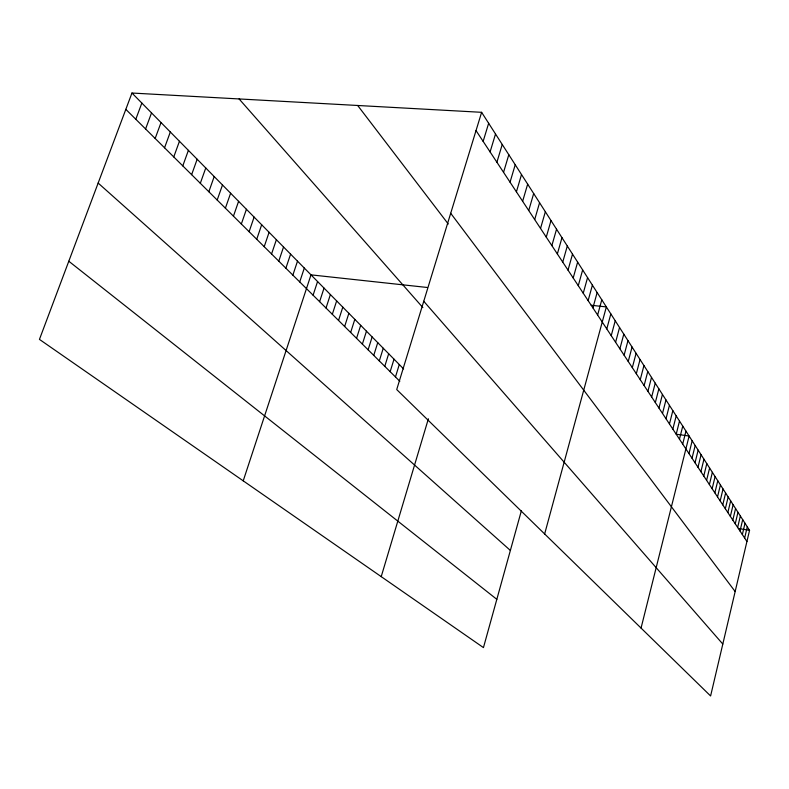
<?xml version="1.0" encoding="UTF-8"?>
<svg xmlns="http://www.w3.org/2000/svg" width="789" height="789" viewBox="0 0 789 789"><rect width="100%" height="100%" fill="white"/><g stroke="black" fill="none" stroke-linecap="round" stroke-linejoin="round"><path stroke-width="1.18" d="M481.625 112.314L749.55 530.336L710.603 695.967L396.719 389.559L481.625 112.314L131.96 93.033L39.45 339.388L483.45 647.601L521.371 510.759M740.013 531.007L742.696 519.645M742.35 534.548L745.013 523.255M744.648 538.039L747.291 526.825M732.813 520.089L735.575 508.53M735.249 523.778L737.981 512.288M737.646 527.417L740.358 515.996M725.328 508.727L728.158 496.962M727.852 512.564L730.663 500.867M730.358 516.351L733.139 504.723M717.526 496.892L720.426 484.9M720.16 500.897L723.04 488.973M722.763 504.842L725.614 492.997M709.39 484.554L712.368 472.335M712.142 488.726L715.1 476.586M714.854 492.839L717.783 480.777M703.768 476.023L706.806 463.656M706.599 480.323L709.607 468.025M695.03 462.768L698.157 450.144M697.979 467.256L701.086 454.711M700.898 471.674L703.966 459.218M688.975 453.596L692.17 440.814M692.022 458.212L695.188 445.519M682.702 444.079L685.957 431.119M641.053 628.074L689.113 436.031L676.212 434.206L679.507 421.05M679.467 439.167L682.751 426.119M669.457 423.979L672.839 410.655M672.839 429.127L676.203 415.892M662.504 413.446L665.965 399.934M666.005 418.752L669.437 405.339M655.334 402.558L658.864 388.849M658.953 408.041L662.444 394.441M647.917 391.314L651.527 377.408M651.655 396.985L655.235 383.178M640.254 379.677L643.942 365.563M644.12 385.545L647.769 371.54M632.314 367.644L636.092 353.324M636.319 373.72L640.057 359.498M628.241 361.47L632.068 347.042M619.888 348.797L623.803 334.142M624.099 355.188L627.975 340.641M615.598 342.288L619.552 327.514M606.78 328.905L610.834 313.904M611.228 335.66L615.233 320.768M544.647 533.966L606.356 306.911L591.217 305.274M592.924 307.897L597.135 292.541M597.628 315.028L601.79 299.79M588.13 300.629L592.401 285.145M578.278 285.677L582.647 269.937M583.249 293.222L587.568 277.61M573.199 277.975L577.637 262.106M568.021 270.124L572.518 254.127M562.744 262.116L567.301 245.981M551.866 245.616L556.551 229.204M557.359 253.95L561.975 237.676M546.264 237.114L551.008 220.565M540.534 228.435L545.357 211.738M534.695 219.569L539.577 202.734M528.729 210.525L533.68 193.532M522.634 201.284L527.663 184.143M516.41 191.835L521.509 174.537M510.049 182.19L515.227 164.733M381.215 576.641L428.388 418.772M503.55 172.327L508.806 154.713M496.902 162.238L502.238 144.466M490.097 151.932L495.522 133.992M483.144 141.379L488.657 123.271M395.467 376.945L399.283 364.528M390.161 371.678L394.017 359.182M384.776 366.333L388.671 353.748M373.749 355.395L377.734 342.643M379.312 360.908L383.247 348.245M368.108 349.793L372.142 336.962M362.378 344.112L366.461 331.183M350.651 332.465L354.813 319.367M356.559 338.333L360.681 325.324M344.645 326.508L348.856 313.312M338.54 320.442L342.801 307.158M332.327 314.288L336.647 300.915M326.025 308.026L330.394 294.553M313.095 295.194L317.563 281.535M319.614 301.664L324.032 288.103M243.219 480.846L310.994 274.858L427.322 287.482M299.721 281.929L304.307 268.063M292.867 275.124L297.502 261.159M285.884 268.201L290.589 254.137M278.783 261.149L283.547 246.987M271.564 253.979L276.387 239.708M264.207 246.681L269.088 232.301M256.721 239.254L261.672 224.766M249.107 231.7L254.117 217.093M241.345 223.997L246.424 209.282M233.445 216.156L238.594 201.333M225.398 208.168L230.615 193.226M217.192 200.021L222.488 184.971M208.838 191.737L214.204 176.558M200.317 183.285L205.761 167.988M191.638 174.665L197.161 159.25M182.792 165.887L188.393 150.344M173.767 156.922L179.448 141.261M164.556 147.79L170.325 132M155.167 138.47L161.025 122.551M145.59 128.962L151.527 112.916M135.807 119.257L141.842 103.073M738.366 528.492L749.55 530.336M68.801 261.238L496.823 599.334M98.152 183.058L510.375 550.446M125.826 109.355L399.826 381.274M131.96 93.033L403.613 368.917M239.097 98.941L422.865 307.582M423.762 301.28L722.803 644.051M357.673 105.479L448.27 224.017M450.706 213.277L735.161 591.543M476.033 130.589L746.927 541.491"/></g></svg>
